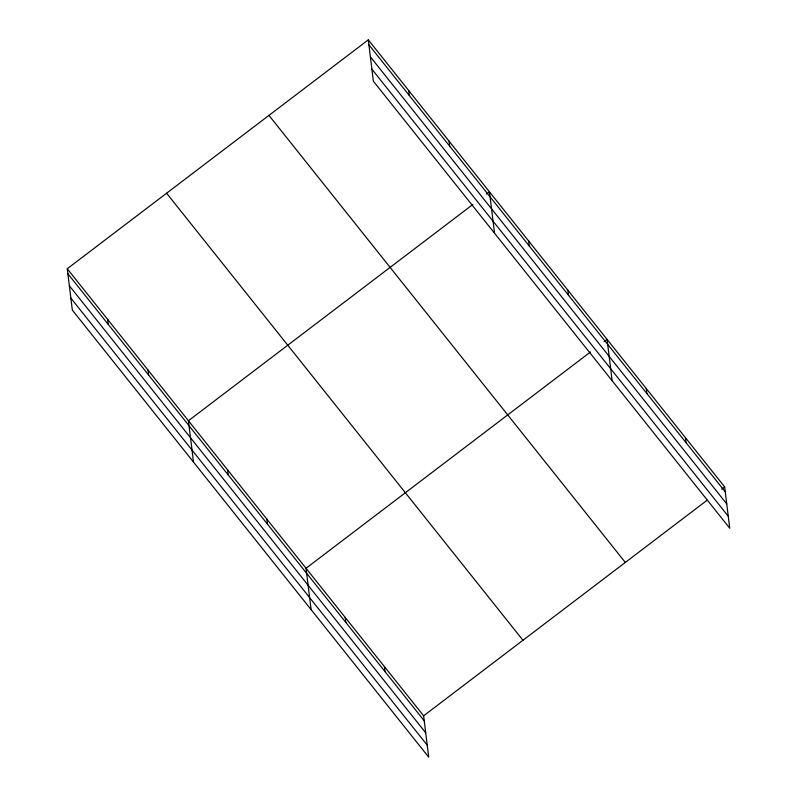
<?xml version="1.0" encoding="UTF-8"?>
<svg xmlns="http://www.w3.org/2000/svg" width="797" height="797" viewBox="0 0 797 797"><rect width="100%" height="100%" fill="white"/><g stroke="black" fill="none" stroke-linecap="round" stroke-linejoin="round"><path stroke-width="1.2" d="M67.267 268.748L423.625 715.806L428.696 757.15L72.338 310.103L67.267 268.748L368.304 39.85L724.662 486.897L729.733 528.252L373.375 81.194L368.304 39.85M472.91 204.44L188.421 420.746L193.502 462.101M486.539 194.07L489.468 191.848L494.538 233.192M590.507 351.965L306.028 568.281L311.099 609.625M604.136 341.594L607.065 339.373L612.136 380.717M423.625 715.806L707.128 500.227M721.743 489.119L724.662 486.897M368.921 44.861L725.28 491.908M370.386 56.846L726.744 503.903M371.91 69.2L728.269 516.257M268.958 115.386L625.316 562.443M166.603 193.213L522.962 640.27M67.875 273.76L424.233 720.817M69.349 285.754L425.708 732.802M70.863 298.108L427.222 745.155M685.46 437.722L686.078 442.733M646.257 388.547L646.875 393.559M567.862 290.198L568.48 295.209M528.66 241.023L529.278 246.034M449.08 141.179L449.687 146.19M408.692 90.519L409.299 95.52M384.423 666.631L385.041 671.642M345.221 617.456L345.838 622.457M266.826 519.106L267.443 524.107M227.623 469.931L228.241 474.932M148.033 370.087L148.65 375.088M107.645 319.418L108.262 324.429"/></g></svg>
